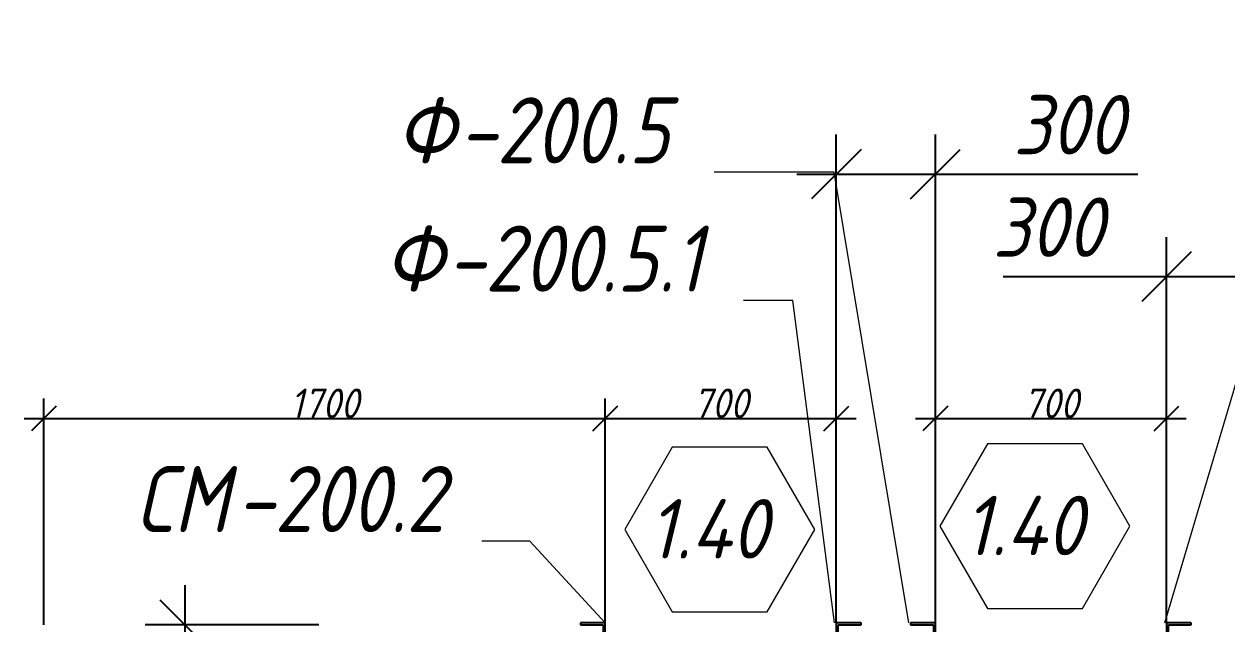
# Model space of a CAD drawing. Header units: millimetres. Extents: x -401725 to 250493, y 305116 to 802890.
# Drawn here: x -126311 to -122668, y 607901 to 609718 of the extents above; entities that cross this region are included whole.
import ezdxf

# ---------------------------------------------------------------- set-up
doc = ezdxf.new("R2010")
doc.units = ezdxf.units.MM
for name, color, linetype, lineweight in [('A-____-____-DIMS', 7, 'Continuous', 9), ('A-DOOR-____-IDEN', 7, 'Continuous', 9), ('A-GENM-____-IDEN', 7, 'Continuous', 9), ('A-GENM-____-MCUT', 7, 'Continuous', 25), ('A-GENM-____-OTLN-1', 7, 'Continuous', 25)]:
    doc.layers.add(name, color=color, linetype=linetype, lineweight=lineweight)
doc.styles.add('ISOCPEUR_I_10', font='isocpeui.ttf', dxfattribs={"width": 0.9, "height": 180})
doc.styles.add('ISOCPEUR_I_14', font='isocpeui.ttf', dxfattribs={"width": 0.9, "height": 180})
doc.styles.add('ISOCPEUR_I_2', font='isocpeui.ttf', dxfattribs={"width": 0.85, "height": 2.3})
doc.styles.add('ISOCPEUR_I_7', font='isocpeui.ttf', dxfattribs={"width": 0.9, "height": 90})
doc.dimstyles.new('ISO-1_8_0_9К_СРЕДНИЙ_Кладочные_2', dxfattribs={"dimscale": 304.8, "dimtxt": 89.638306, "dimasz": 0.246063, "dimexe": 0.19685, "dimexo": 0, "dimgap": 0, "dimtad": 1, "dimdec": 3, "dimrnd": 0.001, "dimdsep": 46, "dimtxsty": 'ISOCPEUR_I_7', "dimblk1": 'OBLIQUE', "dimblk2": 'OBLIQUE', "dimsah": 1, "dimcen": 0.09, "dimdle": 0.19685, "dimazin": 0, "dimtfac": 1, "dimtdec": 4, "dimtix": 1, "dimtmove": 1, "dimatfit": 3, "dimfxl": 1, "dimtvp": 1, "dimtolj": 1, "dimtzin": 0, "dimarcsym": 2})
doc.dimstyles.new('ISO-1_8_0_9К_СРЕДНИЙ_Кладочные_3', dxfattribs={"dimscale": 304.8, "dimtxt": 179.276612, "dimasz": 0.492126, "dimexe": 0.393701, "dimexo": 0, "dimgap": 0, "dimtad": 1, "dimdec": 3, "dimrnd": 0.001, "dimdsep": 46, "dimtxsty": 'ISOCPEUR_I_10', "dimblk1": 'OBLIQUE', "dimblk2": 'OBLIQUE', "dimsah": 1, "dimcen": 0.09, "dimdle": 0.393701, "dimazin": 0, "dimtfac": 1, "dimtdec": 4, "dimtix": 1, "dimtmove": 0, "dimatfit": 3, "dimfxl": 1, "dimtvp": 1, "dimtolj": 1, "dimtzin": 0, "dimarcsym": 2})

# ---------------------------------------------------------------- blocks, each defined once
blk = doc.blocks.new('Фахверк_СКБ_Уголок - 200_4010-27904266-АР1_Кладочный план 1 этажа в осях 1-64_Ю-ЯЯ')
at = {"layer": 'A-GENM-____-MCUT'}
for p, q in [((125, 156), (50, 156)), ((50, 156), (50, 150)), ((50, 150), (119, 150)), ((119, 150), (119, 81)), ((125, 81), (125, 156)), ((119, 81), (125, 81)), ((125, 19), (119, 19)), ((119, 19), (119, -50)), ((125, -56), (125, 19)), ((119, -50), (50, -50)), ((50, -50), (50, -56)), ((50, -56), (125, -56))]:
    blk.add_line(p, q, dxfattribs=at)
blk = doc.blocks.new('Фахверк_СКБ_Уголок - 200_4010_1-27904659-АР1_Кладочный план 1 этажа в осях 1-64_Ю-ЯЯ')
at = {"layer": 'A-GENM-____-MCUT'}
for p, q in [((125, 156), (50, 156)), ((50, 156), (50, 150)), ((50, 150), (119, 150)), ((119, 150), (119, 81)), ((125, 81), (125, 156)), ((119, 81), (125, 81)), ((125, 19), (119, 19)), ((119, 19), (119, -50)), ((125, -56), (125, 19)), ((119, -50), (50, -50)), ((50, -50), (50, -56)), ((50, -56), (125, -56))]:
    blk.add_line(p, q, dxfattribs=at)
blk = doc.blocks.new('154_Стойка_СКБ_Уголок - СМ-2230_200-28216496-АР1_Кладочный план 1 этажа в осях 1-64_Ю-ЯЯ')
at = {"layer": 'A-GENM-____-MCUT'}
for p, q in [((125, 156), (125, 81)), ((200, 156), (125, 156)), ((131, 81), (131, 150)), ((131, 150), (200, 150)), ((200, 150), (200, 156)), ((125, 81), (131, 81)), ((131, 19), (125, 19)), ((125, 19), (125, -56)), ((131, -50), (131, 19)), ((125, -56), (200, -56)), ((200, -50), (131, -50)), ((200, -56), (200, -50))]:
    blk.add_line(p, q, dxfattribs=at)
blk = doc.blocks.new('_Oblique')
at = {"color": 0, "linetype": 'ByBlock', "lineweight": -2}
blk.add_line((-0.5, -0.5), (0.5, 0.5), dxfattribs=at)
blk = doc.blocks.new('*D12288')
at = {"layer": 'A-____-____-DIMS', "color": 0, "lineweight": -2, "transparency": 16777216}
for p, q in [((-126250.7, 607897.6), (-126250.7, 608583.2)), ((-124550.7, 607903.6), (-124550.7, 608583.2)), ((-126310.7, 608523.2), (-124490.7, 608523.2))]:
    blk.add_line(p, q, dxfattribs=at)
at = {"layer": 'Defpoints', "color": 0, "transparency": 16777216}
for p in [(-124550.7, 608523.2), (-126250.7, 607897.6), (-124550.7, 607903.6)]:
    blk.add_point(p, dxfattribs=at)
at = {"layer": 'A-____-____-DIMS', "color": 0, "lineweight": -2, "transparency": 16777216, "xscale": 75, "yscale": 75, "zscale": 75, "rotation": 180}
blk.add_blockref('_Oblique', (-126250.7, 608523.2), dxfattribs=at)
at = {"layer": 'A-____-____-DIMS', "color": 0, "lineweight": -2, "transparency": 16777216, "xscale": 75, "yscale": 75, "zscale": 75}
blk.add_blockref('_Oblique', (-124550.7, 608523.2), dxfattribs=at)
at = {"layer": 'A-____-____-DIMS', "color": 0, "transparency": 16777216, "insert": (-125400.7, 608568.8), "char_height": 90, "width": 504.733, "attachment_point": 5, "style": 'ISOCPEUR_I_7'}
blk.add_mtext('\\A1;1700', dxfattribs=at)
blk = doc.blocks.new('*D12289')
at = {"layer": 'A-____-____-DIMS', "color": 0, "lineweight": -2, "transparency": 16777216}
for p, q in [((-124550.7, 607903.6), (-124550.7, 608583.2)), ((-123850.7, 607903.6), (-123850.7, 608583.2)), ((-124610.7, 608523.2), (-123790.7, 608523.2))]:
    blk.add_line(p, q, dxfattribs=at)
at = {"layer": 'Defpoints', "color": 0, "transparency": 16777216}
for p in [(-123850.7, 608523.2), (-124550.7, 607903.6), (-123850.7, 607903.6)]:
    blk.add_point(p, dxfattribs=at)
at = {"layer": 'A-____-____-DIMS', "color": 0, "lineweight": -2, "transparency": 16777216, "xscale": 75, "yscale": 75, "zscale": 75, "rotation": 180}
blk.add_blockref('_Oblique', (-124550.7, 608523.2), dxfattribs=at)
at = {"layer": 'A-____-____-DIMS', "color": 0, "lineweight": -2, "transparency": 16777216, "xscale": 75, "yscale": 75, "zscale": 75}
blk.add_blockref('_Oblique', (-123850.7, 608523.2), dxfattribs=at)
at = {"layer": 'A-____-____-DIMS', "color": 0, "transparency": 16777216, "insert": (-124200.7, 608568.8), "char_height": 90, "width": 409.578, "attachment_point": 5, "style": 'ISOCPEUR_I_7'}
blk.add_mtext('\\A1;700', dxfattribs=at)
blk = doc.blocks.new('*D12290')
at = {"layer": 'A-____-____-DIMS', "color": 0, "lineweight": -2, "transparency": 16777216}
for p, q in [((-123850.7, 607903.6), (-123850.7, 609383.1)), ((-123550.7, 607903.6), (-123550.7, 609383.1)), ((-123970.7, 609263.1), (-123550.7, 609263.1)), ((-123550.7, 609263.1), (-122937.9, 609263.1))]:
    blk.add_line(p, q, dxfattribs=at)
at = {"layer": 'Defpoints', "color": 0, "transparency": 16777216}
for p in [(-123550.7, 609263.1), (-123850.7, 607903.6), (-123550.7, 607903.6)]:
    blk.add_point(p, dxfattribs=at)
at = {"layer": 'A-____-____-DIMS', "color": 0, "lineweight": -2, "transparency": 16777216, "xscale": 150, "yscale": 150, "zscale": 150, "rotation": 180}
blk.add_blockref('_Oblique', (-123850.7, 609263.1), dxfattribs=at)
at = {"layer": 'A-____-____-DIMS', "color": 0, "lineweight": -2, "transparency": 16777216, "xscale": 150, "yscale": 150, "zscale": 150}
blk.add_blockref('_Oblique', (-123550.7, 609263.1), dxfattribs=at)
at = {"layer": 'A-____-____-DIMS', "color": 0, "transparency": 16777216, "insert": (-123314.8, 609503.1), "char_height": 180, "width": 409.578, "attachment_point": 1, "line_spacing_factor": 1.149209, "style": 'ISOCPEUR_I_10'}
blk.add_mtext('\\A1;300', dxfattribs=at)
blk = doc.blocks.new('*D12291')
at = {"layer": 'A-____-____-DIMS', "color": 0, "lineweight": -2, "transparency": 16777216}
for p, q in [((-123550.7, 607903.6), (-123550.7, 608583.2)), ((-122850.7, 607903.6), (-122850.7, 608583.2)), ((-123610.7, 608523.2), (-122790.7, 608523.2))]:
    blk.add_line(p, q, dxfattribs=at)
at = {"layer": 'Defpoints', "color": 0, "transparency": 16777216}
for p in [(-122850.7, 608523.2), (-123550.7, 607903.6), (-122850.7, 607903.6)]:
    blk.add_point(p, dxfattribs=at)
at = {"layer": 'A-____-____-DIMS', "color": 0, "lineweight": -2, "transparency": 16777216, "xscale": 75, "yscale": 75, "zscale": 75, "rotation": 180}
blk.add_blockref('_Oblique', (-123550.7, 608523.2), dxfattribs=at)
at = {"layer": 'A-____-____-DIMS', "color": 0, "lineweight": -2, "transparency": 16777216, "xscale": 75, "yscale": 75, "zscale": 75}
blk.add_blockref('_Oblique', (-122850.7, 608523.2), dxfattribs=at)
at = {"layer": 'A-____-____-DIMS', "color": 0, "transparency": 16777216, "insert": (-123200.7, 608568.8), "char_height": 90, "width": 409.578, "attachment_point": 5, "style": 'ISOCPEUR_I_7'}
blk.add_mtext('\\A1;700', dxfattribs=at)
blk = doc.blocks.new('*D12292')
at = {"layer": 'A-____-____-DIMS', "color": 0, "lineweight": -2, "transparency": 16777216}
for p, q in [((-122850.7, 607903.6), (-122850.7, 609072.7)), ((-122550.7, 607903.6), (-122550.7, 609072.7)), ((-122850.7, 608952.7), (-123344.9, 608952.7)), ((-122550.7, 608952.7), (-122970.7, 608952.7))]:
    blk.add_line(p, q, dxfattribs=at)
at = {"layer": 'Defpoints', "color": 0, "transparency": 16777216}
for p in [(-122550.7, 608952.7), (-122850.7, 607903.6), (-122550.7, 607903.6)]:
    blk.add_point(p, dxfattribs=at)
at = {"layer": 'A-____-____-DIMS', "color": 0, "lineweight": -2, "transparency": 16777216, "xscale": 150, "yscale": 150, "zscale": 150, "rotation": 180}
blk.add_blockref('_Oblique', (-122850.7, 608952.7), dxfattribs=at)
at = {"layer": 'A-____-____-DIMS', "color": 0, "lineweight": -2, "transparency": 16777216, "xscale": 150, "yscale": 150, "zscale": 150}
blk.add_blockref('_Oblique', (-122550.7, 608952.7), dxfattribs=at)
at = {"layer": 'A-____-____-DIMS', "color": 0, "transparency": 16777216, "insert": (-123377.6, 609192.7), "char_height": 180, "width": 409.578, "attachment_point": 1, "line_spacing_factor": 1.149209, "style": 'ISOCPEUR_I_10'}
blk.add_mtext('\\A1;300', dxfattribs=at)
blk = doc.blocks.new('*D12433')
at = {"layer": 'A-____-____-DIMS', "color": 0, "lineweight": -2, "transparency": 16777216}
for p, q in [((-125823.5, 608017.6), (-125823.5, 607697.6)), ((-125417.9, 607897.6), (-125943.5, 607897.6)), ((-125417.9, 607697.6), (-125943.5, 607697.6)), ((-125823.5, 607697.6), (-125823.5, 607413.7))]:
    blk.add_line(p, q, dxfattribs=at)
at = {"layer": 'Defpoints', "color": 0, "transparency": 16777216}
for p in [(-125417.9, 607897.6), (-125823.5, 607697.6), (-125417.9, 607697.6)]:
    blk.add_point(p, dxfattribs=at)
at = {"layer": 'A-____-____-DIMS', "color": 0, "lineweight": -2, "transparency": 16777216, "xscale": 150, "yscale": 150, "zscale": 150}
for p, rotation in [((-125823.5, 607897.6), 90), ((-125823.5, 607697.6), 270)]:
    blk.add_blockref('_Oblique', p, dxfattribs=dict(at, rotation=rotation))
at = {"layer": 'A-____-____-DIMS', "color": 0, "transparency": 16777216, "insert": (-126115.6, 607329), "char_height": 180, "width": 409.578, "attachment_point": 1, "rotation": 90, "line_spacing_factor": 1.149209, "style": 'ISOCPEUR_I_10'}
blk.add_mtext('\\A1;200', dxfattribs=at)
blk = doc.blocks.new('Марка проема - марка проема-27336095-АР1_Кладочный план 1 этажа в осях 1-64_Ю-ЯЯ')
at = {"layer": 'A-DOOR-____-IDEN'}
for p, q in [((-1.439, 0.159), (-2.877, -2.333)), ((1.439, 0.159), (-1.439, 0.159)), ((2.877, -2.333), (1.439, 0.159)), ((-2.877, -2.333), (-1.439, -4.825)), ((1.439, -4.825), (2.877, -2.333)), ((-1.439, -4.825), (1.439, -4.825))]:
    blk.add_line(p, q, dxfattribs=at)

msp = doc.modelspace()

# ---------------------------------------------------------------- linework, layer by layer
at = {"layer": 'A-GENM-____-IDEN'}
for p, q in [((-122855.7357, 607903.5526), (-122318.3196, 609718.0499)), ((-123857.2233, 609268.8283), (-124220.9568, 609268.8283)), ((-123630.7357, 607903.5526), (-123857.2233, 609268.8283)), ((-123982.7861, 608880.3123), (-124131.5445, 608880.3123)), ((-123855.7357, 607903.5526), (-123982.7861, 608880.3123)), ((-124779.302, 608151.7862), (-124923.9777, 608151.7862)), ((-124550.7357, 607903.5526), (-124779.302, 608151.7862))]:
    msp.add_line(p, q, dxfattribs=at)

# ---------------------------------------------------------------- block references
at = {"layer": 'A-DOOR-____-IDEN', "xscale": 99.99999999999993, "yscale": 99.99999999999993, "zscale": 99.99999999999993}
for p in [(-123248.979, 608430.0347), (-124203.7186, 608420.0347)]:
    msp.add_blockref('Марка проема - марка проема-27336095-АР1_Кладочный план 1 этажа в осях 1-64_Ю-ЯЯ', p, dxfattribs=at)
at = {"layer": 'A-GENM-____-OTLN-1', "rotation": 180}
for name, p in [('154_Стойка_СКБ_Уголок - СМ-2230_200-28216496-АР1_Кладочный план 1 этажа в осях 1-64_Ю-ЯЯ', (-124425.7357, 607847.5526)), ('Фахверк_СКБ_Уголок - 200_4010_1-27904659-АР1_Кладочный план 1 этажа в осях 1-64_Ю-ЯЯ', (-123725.7357, 607847.5526)), ('Фахверк_СКБ_Уголок - 200_4010_1-27904659-АР1_Кладочный план 1 этажа в осях 1-64_Ю-ЯЯ', (-122725.7357, 607847.5526))]:
    msp.add_blockref(name, p, dxfattribs=at)
at = {"layer": 'A-GENM-____-OTLN-1'}
msp.add_blockref('Фахверк_СКБ_Уголок - 200_4010-27904266-АР1_Кладочный план 1 этажа в осях 1-64_Ю-ЯЯ', (-123675.7357, 607747.5526), dxfattribs=at)

# ---------------------------------------------------------------- texts
at = {"layer": 'A-DOOR-____-IDEN', "char_height": 180, "width": 476.202375, "attachment_point": 1, "style": 'ISOCPEUR_I_14'}
for insert in [(-124419.9077, 608278.8542), (-123465.1681, 608288.8542)]:
    msp.add_mtext('1.40', dxfattribs=dict(at, insert=insert))
at = {"layer": 'A-GENM-____-IDEN', "char_height": 200, "attachment_point": 1, "style": 'ISOCPEUR_I_2'}
for s, insert, width in [('\\fISOCPEUR|b0|i1|c204|p34|;\\W.9;Ф', (-125185.5135, 609495.9444), 230.886), ('-200.5', (-124995.0135, 609495.9444), 865.8225), ('\\fISOCPEUR|b0|i1|c204|p34|;\\W.9;Ф', (-125220.9568, 609107.4284), 230.886), ('-200.5.1', (-125030.4568, 609107.4284), 1053.417375), ('СМ', (-125971.9963, 608378.9023), 367.974562), ('-200.2', (-125668.3869, 608378.9023), 865.8225)]:
    msp.add_mtext(s, dxfattribs=dict(at, insert=insert, width=width))

# ---------------------------------------------------------------- dimensions: what is measured, and where the dimension line sits
at = {"layer": 'A-____-____-DIMS'}
for base, p1, p2, picture, middle in [((-123550.7357, 609263.0933), (-123850.7357, 607903.5526), (-123550.7357, 607903.5526), '*D12290', (-123109.9646, 609263.0933)), ((-122550.7357, 608952.7065), (-122850.7357, 607903.5526), (-122550.7357, 607903.5526), '*D12292', (-123172.7994, 608952.7065))]:
    dim = msp.add_linear_dim(base=base, p1=p1, p2=p2, dimstyle='ISO-1_8_0_9К_СРЕДНИЙ_Кладочные_3', override={"dimpost": '<>', "dimfxl": 300}, dxfattribs=at)
    dim.commit()
    dim.dimension.update_dxf_attribs({"geometry": picture, "text_midpoint": middle, "dimtype": 160})
for base, p1, p2, override, picture, middle in [((-124550.7357, 608523.1831), (-126250.7357, 607897.5526), (-124550.7357, 607903.5526), {"dimpost": '<>', "dimfxl": 1700.010588}, '*D12288', (-125400.7357, 608568.7626)), ((-123850.7357, 608523.1831), (-124550.7357, 607903.5526), (-123850.7357, 607903.5526), {"dimpost": '<>', "dimfxl": 700}, '*D12289', (-124200.7357, 608568.7626)), ((-122850.7357, 608523.1831), (-123550.7357, 607903.5526), (-122850.7357, 607903.5526), {"dimpost": '<>', "dimfxl": 700}, '*D12291', (-123200.7357, 608568.7626))]:
    dim = msp.add_linear_dim(base=base, p1=p1, p2=p2, dimstyle='ISO-1_8_0_9К_СРЕДНИЙ_Кладочные_2', override=override, dxfattribs=at)
    dim.commit()
    dim.dimension.update_dxf_attribs({"geometry": picture, "text_midpoint": middle})
dim = msp.add_linear_dim(base=(-125823.5192, 607697.5526), p1=(-125417.8701, 607897.5526), p2=(-125417.8701, 607697.5526), angle=90, dimstyle='ISO-1_8_0_9К_СРЕДНИЙ_Кладочные_3', override={"dimpost": '<>', "dimfxl": 200}, dxfattribs=at)
dim.commit()
dim.dimension.update_dxf_attribs({"geometry": '*D12433', "text_midpoint": (-125995.5829, 607413.7401), "dimtype": 160, "text_rotation": 90})

doc.saveas('drawing.dxf')
